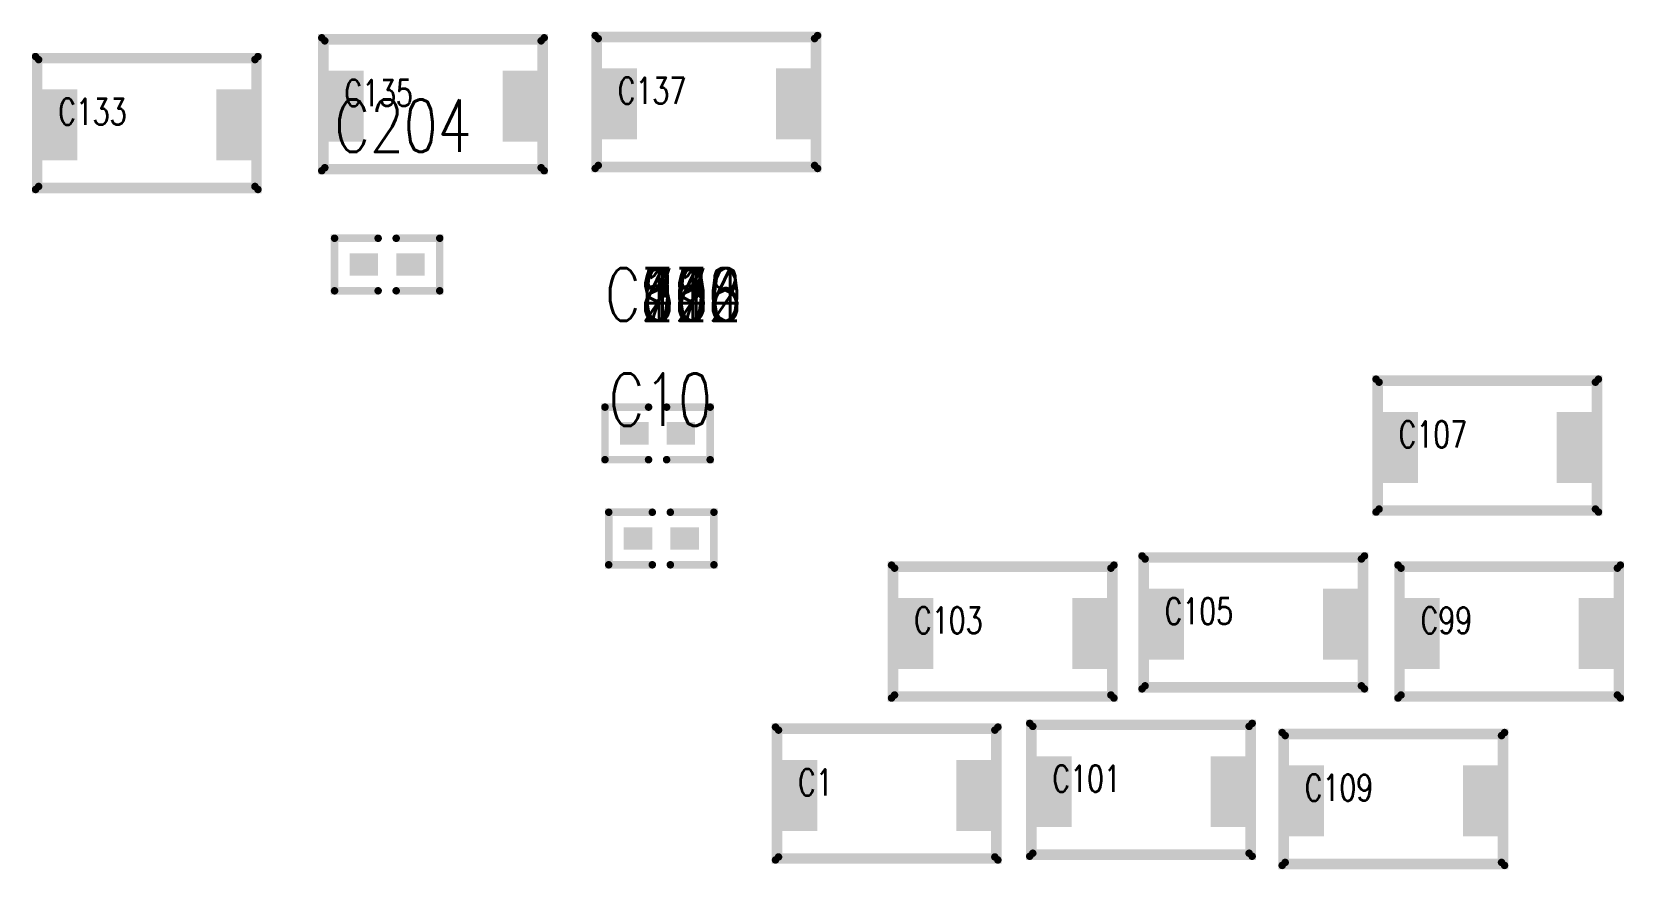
# Model space of a CAD drawing. Extents: x -132 to 432, y -117 to 280.
# Drawn here: x -108 to -54.2, y -116.9 to -88.6 of the extents above; entities that cross this region are included whole.
import ezdxf

# ---------------------------------------------------------------- set-up
doc = ezdxf.new("R2010")
doc.units = 0
for name, color, linetype in [('DRIL_NPLTE_THRU_01', 16, 'CONTINUOUS'), ('DRIL_NPLTE_THRU_02', 146, 'CONTINUOUS'), ('DRIL_NPLTE_THRU_03', 56, 'CONTINUOUS'), ('DRIL_NPLTE_THRU_04', 216, 'CONTINUOUS'), ('DRIL_NPLTE_THRU_05', 34, 'CONTINUOUS'), ('DRIL_NPLTE_THRU_06', 96, 'CONTINUOUS'), ('DRIL_NPLTE_THRU_07', 171, 'CONTINUOUS'), ('DRIL_NPLTE_THRU_08', 176, 'CONTINUOUS'), ('DRIL_PLTE_THRU_01', 16, 'CONTINUOUS'), ('DRIL_PLTE_THRU_02', 146, 'CONTINUOUS'), ('DRIL_PLTE_THRU_03', 56, 'CONTINUOUS'), ('DRIL_PLTE_THRU_04', 216, 'CONTINUOUS'), ('DRIL_PLTE_THRU_05', 34, 'CONTINUOUS'), ('DRIL_PLTE_THRU_06', 96, 'CONTINUOUS'), ('DRIL_PLTE_THRU_07', 171, 'CONTINUOUS'), ('DRIL_PLTE_THRU_08', 176, 'CONTINUOUS'), ('PADS_BOT', 5, 'CONTINUOUS'), ('PADS_INNER', 1, 'CONTINUOUS'), ('PADS_TOP', 1, 'CONTINUOUS'), ('PART_NAME_01', 1, 'CONTINUOUS'), ('PART_TOP_2DLINE_00', 1, 'CONTINUOUS'), ('PART_TOP_2DLINE_26', 5, 'CONTINUOUS'), ('PART_TOP_2DLINE_27', 5, 'CONTINUOUS')]:
    doc.layers.add(name, color=color, linetype=linetype)
doc.styles.add('W0$127', font='simplex', dxfattribs={"width": 0.75})
doc.styles.add('W0$254', font='simplex', dxfattribs={"width": 0.75})

# ---------------------------------------------------------------- blocks, each defined once
blk = doc.blocks.new('SMOOTH_0$254')
at = {"const_width": 0.127}
blk.add_lwpolyline([(-0.0635, 0, 1), (0.0635, 0, 1)], format="xyb", close=True, dxfattribs=at)
blk = doc.blocks.new('PART_BODY_TOP_5')
at = {"layer": 'PART_TOP_2DLINE_00', "const_width": 0.254}
for points in [[(-0.3048, 0.889), (-1.778, 0.889), (-1.778, -0.889), (-0.3048, -0.889)], [(0.3048, 0.889), (1.778, 0.889), (1.778, -0.889), (0.3048, -0.889)]]:
    blk.add_lwpolyline(points, dxfattribs=at)
at = {"layer": 'PART_TOP_2DLINE_00'}
for p in [(-1.778, 0.889), (-0.3048, 0.889), (0.3048, 0.889), (1.778, 0.889), (-1.778, -0.889), (-0.3048, -0.889), (0.3048, -0.889), (1.778, -0.889)]:
    blk.add_blockref('SMOOTH_0$254', p, dxfattribs=at)
blk = doc.blocks.new('DRIL_HOLE_0')
blk.add_lwpolyline([(0, 0, 1), (0, 0, 1)], format="xyb", close=True)
blk = doc.blocks.new('PAD_14')
blk.add_lwpolyline([(0, 0, 1), (0, 0, 1)], format="xyb", close=True)
blk = doc.blocks.new('PAD_15')
at = {"const_width": 0.762}
blk.add_lwpolyline([(-0.4826, 0), (0.4826, 0)], dxfattribs=at)
blk = doc.blocks.new('STK_TOP_53')
at = {"layer": 'DRIL_PLTE_THRU_01'}
blk.add_blockref('DRIL_HOLE_0', (0, 0), dxfattribs=at)
at = {"layer": 'DRIL_PLTE_THRU_02'}
blk.add_blockref('DRIL_HOLE_0', (0, 0), dxfattribs=at)
at = {"layer": 'DRIL_PLTE_THRU_03'}
blk.add_blockref('DRIL_HOLE_0', (0, 0), dxfattribs=at)
at = {"layer": 'DRIL_PLTE_THRU_04'}
blk.add_blockref('DRIL_HOLE_0', (0, 0), dxfattribs=at)
at = {"layer": 'DRIL_PLTE_THRU_05'}
blk.add_blockref('DRIL_HOLE_0', (0, 0), dxfattribs=at)
at = {"layer": 'DRIL_PLTE_THRU_06'}
blk.add_blockref('DRIL_HOLE_0', (0, 0), dxfattribs=at)
at = {"layer": 'DRIL_PLTE_THRU_07'}
blk.add_blockref('DRIL_HOLE_0', (0, 0), dxfattribs=at)
at = {"layer": 'DRIL_PLTE_THRU_08'}
blk.add_blockref('DRIL_HOLE_0', (0, 0), dxfattribs=at)
at = {"layer": 'PADS_BOT'}
blk.add_blockref('PAD_14', (0, 0), dxfattribs=at)
at = {"layer": 'PADS_INNER'}
blk.add_blockref('PAD_14', (0, 0), dxfattribs=at)
at = {"layer": 'PADS_TOP'}
blk.add_blockref('PAD_15', (0, 0), dxfattribs=at)
blk = doc.blocks.new('SYM_TOP_7')
for name, p in [('PART_BODY_TOP_5', (0, 0)), ('STK_TOP_53', (-0.7874, 0)), ('STK_TOP_53', (0.7874, 0))]:
    blk.add_blockref(name, p)
blk = doc.blocks.new('PART_TOP_99')
blk.add_blockref('SYM_TOP_7', (0, 0))
at = {"layer": 'PART_NAME_01', "style": 'W0$254', "width": 0.75}
blk.add_text('C204', height=1.778, dxfattribs=at).set_placement((-1.778, 3.81))
blk = doc.blocks.new('PART_BODY_TOP_15')
at = {"layer": 'PART_TOP_2DLINE_26', "const_width": 0.254}
blk.add_lwpolyline([(-3.7592, 2.3114), (3.7592, 2.3114), (3.7592, -2.1844), (-3.7592, -2.1844)], close=True, dxfattribs=at)
at = {"layer": 'PART_TOP_2DLINE_27', "const_width": 0.254}
blk.add_lwpolyline([(-3.6576, -2.0828), (3.6576, -2.0828), (3.6576, 2.2098), (-3.6576, 2.2098)], close=True, dxfattribs=at)
at = {"layer": 'PART_TOP_2DLINE_26'}
for p in [(-3.7592, 2.3114), (3.7592, 2.3114), (-3.7592, -2.1844), (3.7592, -2.1844)]:
    blk.add_blockref('SMOOTH_0$254', p, dxfattribs=at)
at = {"layer": 'PART_TOP_2DLINE_27'}
for p in [(-3.6576, 2.2098), (3.6576, 2.2098), (-3.6576, -2.0828), (3.6576, -2.0828)]:
    blk.add_blockref('SMOOTH_0$254', p, dxfattribs=at)
blk = doc.blocks.new('PAD_24')
at = {"const_width": 1.3}
blk.add_lwpolyline([(-1.2, 0), (1.2, 0)], dxfattribs=at)
blk = doc.blocks.new('STK_TOP_130')
at = {"layer": 'DRIL_NPLTE_THRU_01'}
blk.add_blockref('DRIL_HOLE_0', (0, 0), dxfattribs=at)
at = {"layer": 'DRIL_NPLTE_THRU_02'}
blk.add_blockref('DRIL_HOLE_0', (0, 0), dxfattribs=at)
at = {"layer": 'DRIL_NPLTE_THRU_03'}
blk.add_blockref('DRIL_HOLE_0', (0, 0), dxfattribs=at)
at = {"layer": 'DRIL_NPLTE_THRU_04'}
blk.add_blockref('DRIL_HOLE_0', (0, 0), dxfattribs=at)
at = {"layer": 'DRIL_NPLTE_THRU_05'}
blk.add_blockref('DRIL_HOLE_0', (0, 0), dxfattribs=at)
at = {"layer": 'DRIL_NPLTE_THRU_06'}
blk.add_blockref('DRIL_HOLE_0', (0, 0), dxfattribs=at)
at = {"layer": 'DRIL_NPLTE_THRU_07'}
blk.add_blockref('DRIL_HOLE_0', (0, 0), dxfattribs=at)
at = {"layer": 'DRIL_NPLTE_THRU_08'}
blk.add_blockref('DRIL_HOLE_0', (0, 0), dxfattribs=at)
at = {"layer": 'PADS_BOT'}
blk.add_blockref('PAD_14', (0, 0), dxfattribs=at)
at = {"layer": 'PADS_INNER'}
blk.add_blockref('PAD_14', (0, 0), dxfattribs=at)
at = {"layer": 'PADS_TOP', "rotation": 90}
blk.add_blockref('PAD_24', (0, 0), dxfattribs=at)
blk = doc.blocks.new('SYM_TOP_17')
for name, p in [('PART_BODY_TOP_15', (0, 0)), ('STK_TOP_130', (-2.9972, 0)), ('STK_TOP_130', (3.0028, 0))]:
    blk.add_blockref(name, p)
blk = doc.blocks.new('PART_TOP_103')
blk.add_blockref('SYM_TOP_17', (0, 0))
at = {"layer": 'PART_NAME_01', "style": 'W0$127', "width": 0.75}
blk.add_text('C1', height=0.889, dxfattribs=at).set_placement((-2.9972, 0))
blk = doc.blocks.new('PART_TOP_104')
blk.add_blockref('SYM_TOP_17', (0, 0))
at = {"layer": 'PART_NAME_01', "style": 'W0$127', "width": 0.75}
blk.add_text('C101', height=0.889, dxfattribs=at).set_placement((-2.9972, 0))
blk = doc.blocks.new('PART_TOP_105')
blk.add_blockref('SYM_TOP_17', (0, 0))
at = {"layer": 'PART_NAME_01', "style": 'W0$127', "width": 0.75}
blk.add_text('C103', height=0.889, dxfattribs=at).set_placement((-2.9972, 0))
blk = doc.blocks.new('PART_TOP_106')
blk.add_blockref('SYM_TOP_17', (0, 0))
at = {"layer": 'PART_NAME_01', "style": 'W0$127', "width": 0.75}
blk.add_text('C105', height=0.889, dxfattribs=at).set_placement((-2.9972, 0))
blk = doc.blocks.new('PART_TOP_107')
blk.add_blockref('SYM_TOP_17', (0, 0))
at = {"layer": 'PART_NAME_01', "style": 'W0$127', "width": 0.75}
blk.add_text('C107', height=0.889, dxfattribs=at).set_placement((-2.9972, 0))
blk = doc.blocks.new('PART_TOP_108')
blk.add_blockref('SYM_TOP_17', (0, 0))
at = {"layer": 'PART_NAME_01', "style": 'W0$127', "width": 0.75}
blk.add_text('C109', height=0.889, dxfattribs=at).set_placement((-2.9972, 0))
blk = doc.blocks.new('PART_TOP_122')
blk.add_blockref('SYM_TOP_17', (0, 0))
at = {"layer": 'PART_NAME_01', "style": 'W0$127', "width": 0.75}
blk.add_text('C133', height=0.889, dxfattribs=at).set_placement((-2.9972, 0))
blk = doc.blocks.new('PART_TOP_123')
blk.add_blockref('SYM_TOP_17', (0, 0))
at = {"layer": 'PART_NAME_01', "style": 'W0$127', "width": 0.75}
blk.add_text('C135', height=0.889, dxfattribs=at).set_placement((-2.9972, 0))
blk = doc.blocks.new('PART_TOP_124')
blk.add_blockref('SYM_TOP_17', (0, 0))
at = {"layer": 'PART_NAME_01', "style": 'W0$127', "width": 0.75}
blk.add_text('C137', height=0.889, dxfattribs=at).set_placement((-2.9972, 0))
blk = doc.blocks.new('PART_TOP_186')
blk.add_blockref('SYM_TOP_17', (0, 0))
at = {"layer": 'PART_NAME_01', "style": 'W0$127', "width": 0.75}
blk.add_text('C99', height=0.889, dxfattribs=at).set_placement((-2.9972, 0))
blk = doc.blocks.new('PART_TOP_187')
blk.add_blockref('SYM_TOP_7', (0, 0))
at = {"layer": 'PART_NAME_01', "style": 'W0$254', "width": 0.75}
blk.add_text('C10', height=1.778, dxfattribs=at).set_placement((-1.778, 3.81))
blk = doc.blocks.new('PART_TOP_188')
blk.add_blockref('SYM_TOP_7', (0, 0))
at = {"layer": 'PART_NAME_01', "style": 'W0$254', "width": 0.75}
blk.add_text('C100', height=1.778, dxfattribs=at).set_placement((-1.778, 3.81))
blk = doc.blocks.new('PART_TOP_189')
blk.add_blockref('SYM_TOP_7', (0, 0))
at = {"layer": 'PART_NAME_01', "style": 'W0$254', "width": 0.75}
blk.add_text('C102', height=1.778, dxfattribs=at).set_placement((-1.778, 3.81))
blk = doc.blocks.new('PART_TOP_190')
blk.add_blockref('SYM_TOP_7', (0, 0))
at = {"layer": 'PART_NAME_01', "style": 'W0$254', "width": 0.75}
blk.add_text('C104', height=1.778, dxfattribs=at).set_placement((-1.778, 3.81))
blk = doc.blocks.new('PART_TOP_191')
blk.add_blockref('SYM_TOP_7', (0, 0))
at = {"layer": 'PART_NAME_01', "style": 'W0$254', "width": 0.75}
blk.add_text('C106', height=1.778, dxfattribs=at).set_placement((-1.778, 3.81))
blk = doc.blocks.new('PART_TOP_192')
blk.add_blockref('SYM_TOP_7', (0, 0))
at = {"layer": 'PART_NAME_01', "style": 'W0$254', "width": 0.75}
blk.add_text('C108', height=1.778, dxfattribs=at).set_placement((-1.778, 3.81))
blk = doc.blocks.new('PART_TOP_193')
blk.add_blockref('SYM_TOP_7', (0, 0))
at = {"layer": 'PART_NAME_01', "style": 'W0$254', "width": 0.75}
blk.add_text('C110', height=1.778, dxfattribs=at).set_placement((-1.778, 3.81))
blk = doc.blocks.new('PART_TOP_194')
blk.add_blockref('SYM_TOP_7', (0, 0))
at = {"layer": 'PART_NAME_01', "style": 'W0$254', "width": 0.75}
blk.add_text('C112', height=1.778, dxfattribs=at).set_placement((-1.778, 3.81))
blk = doc.blocks.new('PART_TOP_195')
blk.add_blockref('SYM_TOP_7', (0, 0))
at = {"layer": 'PART_NAME_01', "style": 'W0$254', "width": 0.75}
blk.add_text('C114', height=1.778, dxfattribs=at).set_placement((-1.778, 3.81))
blk = doc.blocks.new('PART_TOP_196')
blk.add_blockref('SYM_TOP_7', (0, 0))
at = {"layer": 'PART_NAME_01', "style": 'W0$254', "width": 0.75}
blk.add_text('C116', height=1.778, dxfattribs=at).set_placement((-1.778, 3.81))
blk = doc.blocks.new('PART_TOP_197')
blk.add_blockref('SYM_TOP_7', (0, 0))
at = {"layer": 'PART_NAME_01', "style": 'W0$254', "width": 0.75}
blk.add_text('C118', height=1.778, dxfattribs=at).set_placement((-1.778, 3.81))
blk = doc.blocks.new('PART_TOP_198')
blk.add_blockref('SYM_TOP_7', (0, 0))
at = {"layer": 'PART_NAME_01', "style": 'W0$254', "width": 0.75}
blk.add_text('C12', height=1.778, dxfattribs=at).set_placement((-1.778, 3.81))
blk = doc.blocks.new('PART_TOP_199')
blk.add_blockref('SYM_TOP_7', (0, 0))
at = {"layer": 'PART_NAME_01', "style": 'W0$254', "width": 0.75}
blk.add_text('C120', height=1.778, dxfattribs=at).set_placement((-1.778, 3.81))
blk = doc.blocks.new('PART_TOP_200')
blk.add_blockref('SYM_TOP_7', (0, 0))
at = {"layer": 'PART_NAME_01', "style": 'W0$254', "width": 0.75}
blk.add_text('C122', height=1.778, dxfattribs=at).set_placement((-1.778, 3.81))
blk = doc.blocks.new('PART_TOP_201')
blk.add_blockref('SYM_TOP_7', (0, 0))
at = {"layer": 'PART_NAME_01', "style": 'W0$254', "width": 0.75}
blk.add_text('C124', height=1.778, dxfattribs=at).set_placement((-1.778, 3.81))
blk = doc.blocks.new('PART_TOP_202')
blk.add_blockref('SYM_TOP_7', (0, 0))
at = {"layer": 'PART_NAME_01', "style": 'W0$254', "width": 0.75}
blk.add_text('C126', height=1.778, dxfattribs=at).set_placement((-1.778, 3.81))
blk = doc.blocks.new('PART_TOP_203')
blk.add_blockref('SYM_TOP_7', (0, 0))
at = {"layer": 'PART_NAME_01', "style": 'W0$254', "width": 0.75}
blk.add_text('C128', height=1.778, dxfattribs=at).set_placement((-1.778, 3.81))
blk = doc.blocks.new('PART_TOP_204')
blk.add_blockref('SYM_TOP_7', (0, 0))
at = {"layer": 'PART_NAME_01', "style": 'W0$254', "width": 0.75}
blk.add_text('C130', height=1.778, dxfattribs=at).set_placement((-1.778, 3.81))
blk = doc.blocks.new('PART_TOP_205')
blk.add_blockref('SYM_TOP_7', (0, 0))
at = {"layer": 'PART_NAME_01', "style": 'W0$254', "width": 0.75}
blk.add_text('C132', height=1.778, dxfattribs=at).set_placement((-1.778, 3.81))
blk = doc.blocks.new('PART_TOP_206')
blk.add_blockref('SYM_TOP_7', (0, 0))
at = {"layer": 'PART_NAME_01', "style": 'W0$254', "width": 0.75}
blk.add_text('C134', height=1.778, dxfattribs=at).set_placement((-1.778, 3.81))
blk = doc.blocks.new('PART_TOP_207')
blk.add_blockref('SYM_TOP_7', (0, 0))
at = {"layer": 'PART_NAME_01', "style": 'W0$254', "width": 0.75}
blk.add_text('C136', height=1.778, dxfattribs=at).set_placement((-1.778, 3.81))
blk = doc.blocks.new('PART_TOP_208')
blk.add_blockref('SYM_TOP_7', (0, 0))
at = {"layer": 'PART_NAME_01', "style": 'W0$254', "width": 0.75}
blk.add_text('C138', height=1.778, dxfattribs=at).set_placement((-1.778, 3.81))
blk = doc.blocks.new('PART_TOP_209')
blk.add_blockref('SYM_TOP_7', (0, 0))
at = {"layer": 'PART_NAME_01', "style": 'W0$254', "width": 0.75}
blk.add_text('C14', height=1.778, dxfattribs=at).set_placement((-1.778, 3.81))
blk = doc.blocks.new('PART_TOP_210')
blk.add_blockref('SYM_TOP_7', (0, 0))
at = {"layer": 'PART_NAME_01', "style": 'W0$254', "width": 0.75}
blk.add_text('C140', height=1.778, dxfattribs=at).set_placement((-1.778, 3.81))
blk = doc.blocks.new('PART_TOP_211')
blk.add_blockref('SYM_TOP_7', (0, 0))
at = {"layer": 'PART_NAME_01', "style": 'W0$254', "width": 0.75}
blk.add_text('C142', height=1.778, dxfattribs=at).set_placement((-1.778, 3.81))
blk = doc.blocks.new('PART_TOP_212')
blk.add_blockref('SYM_TOP_7', (0, 0))
at = {"layer": 'PART_NAME_01', "style": 'W0$254', "width": 0.75}
blk.add_text('C144', height=1.778, dxfattribs=at).set_placement((-1.778, 3.81))
blk = doc.blocks.new('PART_TOP_213')
blk.add_blockref('SYM_TOP_7', (0, 0))
at = {"layer": 'PART_NAME_01', "style": 'W0$254', "width": 0.75}
blk.add_text('C146', height=1.778, dxfattribs=at).set_placement((-1.778, 3.81))
blk = doc.blocks.new('PART_TOP_214')
blk.add_blockref('SYM_TOP_7', (0, 0))
at = {"layer": 'PART_NAME_01', "style": 'W0$254', "width": 0.75}
blk.add_text('C148', height=1.778, dxfattribs=at).set_placement((-1.778, 3.81))
blk = doc.blocks.new('PART_TOP_215')
blk.add_blockref('SYM_TOP_7', (0, 0))
at = {"layer": 'PART_NAME_01', "style": 'W0$254', "width": 0.75}
blk.add_text('C150', height=1.778, dxfattribs=at).set_placement((-1.778, 3.81))
blk = doc.blocks.new('PART_TOP_216')
blk.add_blockref('SYM_TOP_7', (0, 0))
at = {"layer": 'PART_NAME_01', "style": 'W0$254', "width": 0.75}
blk.add_text('C152', height=1.778, dxfattribs=at).set_placement((-1.778, 3.81))
blk = doc.blocks.new('PART_TOP_217')
blk.add_blockref('SYM_TOP_7', (0, 0))
at = {"layer": 'PART_NAME_01', "style": 'W0$254', "width": 0.75}
blk.add_text('C154', height=1.778, dxfattribs=at).set_placement((-1.778, 3.81))
blk = doc.blocks.new('PART_TOP_218')
blk.add_blockref('SYM_TOP_7', (0, 0))
at = {"layer": 'PART_NAME_01', "style": 'W0$254', "width": 0.75}
blk.add_text('C156', height=1.778, dxfattribs=at).set_placement((-1.778, 3.81))
blk = doc.blocks.new('PART_TOP_219')
blk.add_blockref('SYM_TOP_7', (0, 0))
at = {"layer": 'PART_NAME_01', "style": 'W0$254', "width": 0.75}
blk.add_text('C158', height=1.778, dxfattribs=at).set_placement((-1.778, 3.81))
blk = doc.blocks.new('PART_TOP_220')
blk.add_blockref('SYM_TOP_7', (0, 0))
at = {"layer": 'PART_NAME_01', "style": 'W0$254', "width": 0.75}
blk.add_text('C16', height=1.778, dxfattribs=at).set_placement((-1.778, 3.81))
blk = doc.blocks.new('PART_TOP_221')
blk.add_blockref('SYM_TOP_7', (0, 0))
at = {"layer": 'PART_NAME_01', "style": 'W0$254', "width": 0.75}
blk.add_text('C160', height=1.778, dxfattribs=at).set_placement((-1.778, 3.81))
blk = doc.blocks.new('PART_TOP_222')
blk.add_blockref('SYM_TOP_7', (0, 0))
at = {"layer": 'PART_NAME_01', "style": 'W0$254', "width": 0.75}
blk.add_text('C162', height=1.778, dxfattribs=at).set_placement((-1.778, 3.81))
blk = doc.blocks.new('PART_TOP_223')
blk.add_blockref('SYM_TOP_7', (0, 0))
at = {"layer": 'PART_NAME_01', "style": 'W0$254', "width": 0.75}
blk.add_text('C164', height=1.778, dxfattribs=at).set_placement((-1.778, 3.81))
blk = doc.blocks.new('PART_TOP_224')
blk.add_blockref('SYM_TOP_7', (0, 0))
at = {"layer": 'PART_NAME_01', "style": 'W0$254', "width": 0.75}
blk.add_text('C166', height=1.778, dxfattribs=at).set_placement((-1.778, 3.81))
blk = doc.blocks.new('PART_TOP_225')
blk.add_blockref('SYM_TOP_7', (0, 0))
at = {"layer": 'PART_NAME_01', "style": 'W0$254', "width": 0.75}
blk.add_text('C168', height=1.778, dxfattribs=at).set_placement((-1.778, 3.81))
blk = doc.blocks.new('PART_TOP_226')
blk.add_blockref('SYM_TOP_7', (0, 0))
at = {"layer": 'PART_NAME_01', "style": 'W0$254', "width": 0.75}
blk.add_text('C170', height=1.778, dxfattribs=at).set_placement((-1.778, 3.81))
blk = doc.blocks.new('PART_TOP_227')
blk.add_blockref('SYM_TOP_7', (0, 0))
at = {"layer": 'PART_NAME_01', "style": 'W0$254', "width": 0.75}
blk.add_text('C172', height=1.778, dxfattribs=at).set_placement((-1.778, 3.81))
blk = doc.blocks.new('PART_TOP_228')
blk.add_blockref('SYM_TOP_7', (0, 0))
at = {"layer": 'PART_NAME_01', "style": 'W0$254', "width": 0.75}
blk.add_text('C174', height=1.778, dxfattribs=at).set_placement((-1.778, 3.81))
blk = doc.blocks.new('PART_TOP_229')
blk.add_blockref('SYM_TOP_7', (0, 0))
at = {"layer": 'PART_NAME_01', "style": 'W0$254', "width": 0.75}
blk.add_text('C176', height=1.778, dxfattribs=at).set_placement((-1.778, 3.81))
blk = doc.blocks.new('PART_TOP_230')
blk.add_blockref('SYM_TOP_7', (0, 0))
at = {"layer": 'PART_NAME_01', "style": 'W0$254', "width": 0.75}
blk.add_text('C178', height=1.778, dxfattribs=at).set_placement((-1.778, 3.81))
blk = doc.blocks.new('PART_TOP_231')
blk.add_blockref('SYM_TOP_7', (0, 0))
at = {"layer": 'PART_NAME_01', "style": 'W0$254', "width": 0.75}
blk.add_text('C18', height=1.778, dxfattribs=at).set_placement((-1.778, 3.81))
blk = doc.blocks.new('PART_TOP_232')
blk.add_blockref('SYM_TOP_7', (0, 0))
at = {"layer": 'PART_NAME_01', "style": 'W0$254', "width": 0.75}
blk.add_text('C180', height=1.778, dxfattribs=at).set_placement((-1.778, 3.81))
blk = doc.blocks.new('PART_TOP_233')
blk.add_blockref('SYM_TOP_7', (0, 0))
at = {"layer": 'PART_NAME_01', "style": 'W0$254', "width": 0.75}
blk.add_text('C182', height=1.778, dxfattribs=at).set_placement((-1.778, 3.81))
blk = doc.blocks.new('PART_TOP_234')
blk.add_blockref('SYM_TOP_7', (0, 0))
at = {"layer": 'PART_NAME_01', "style": 'W0$254', "width": 0.75}
blk.add_text('C184', height=1.778, dxfattribs=at).set_placement((-1.778, 3.81))
blk = doc.blocks.new('PART_TOP_235')
blk.add_blockref('SYM_TOP_7', (0, 0))
at = {"layer": 'PART_NAME_01', "style": 'W0$254', "width": 0.75}
blk.add_text('C186', height=1.778, dxfattribs=at).set_placement((-1.778, 3.81))
blk = doc.blocks.new('PART_TOP_236')
blk.add_blockref('SYM_TOP_7', (0, 0))
at = {"layer": 'PART_NAME_01', "style": 'W0$254', "width": 0.75}
blk.add_text('C188', height=1.778, dxfattribs=at).set_placement((-1.778, 3.81))
blk = doc.blocks.new('PART_TOP_237')
blk.add_blockref('SYM_TOP_7', (0, 0))
at = {"layer": 'PART_NAME_01', "style": 'W0$254', "width": 0.75}
blk.add_text('C190', height=1.778, dxfattribs=at).set_placement((-1.778, 3.81))
blk = doc.blocks.new('PART_TOP_238')
blk.add_blockref('SYM_TOP_7', (0, 0))
at = {"layer": 'PART_NAME_01', "style": 'W0$254', "width": 0.75}
blk.add_text('C192', height=1.778, dxfattribs=at).set_placement((-1.778, 3.81))
blk = doc.blocks.new('PART_TOP_239')
blk.add_blockref('SYM_TOP_7', (0, 0))
at = {"layer": 'PART_NAME_01', "style": 'W0$254', "width": 0.75}
blk.add_text('C194', height=1.778, dxfattribs=at).set_placement((-1.778, 3.81))
blk = doc.blocks.new('PART_TOP_240')
blk.add_blockref('SYM_TOP_7', (0, 0))
at = {"layer": 'PART_NAME_01', "style": 'W0$254', "width": 0.75}
blk.add_text('C196', height=1.778, dxfattribs=at).set_placement((-1.778, 3.81))
blk = doc.blocks.new('PART_TOP_241')
blk.add_blockref('SYM_TOP_7', (0, 0))
at = {"layer": 'PART_NAME_01', "style": 'W0$254', "width": 0.75}
blk.add_text('C198', height=1.778, dxfattribs=at).set_placement((-1.778, 3.81))
blk = doc.blocks.new('PART_TOP_242')
blk.add_blockref('SYM_TOP_7', (0, 0))
at = {"layer": 'PART_NAME_01', "style": 'W0$254', "width": 0.75}
blk.add_text('C2', height=1.778, dxfattribs=at).set_placement((-1.778, 3.81))
blk = doc.blocks.new('PART_TOP_243')
blk.add_blockref('SYM_TOP_7', (0, 0))
at = {"layer": 'PART_NAME_01', "style": 'W0$254', "width": 0.75}
blk.add_text('C20', height=1.778, dxfattribs=at).set_placement((-1.778, 3.81))
blk = doc.blocks.new('PART_TOP_244')
blk.add_blockref('SYM_TOP_7', (0, 0))
at = {"layer": 'PART_NAME_01', "style": 'W0$254', "width": 0.75}
blk.add_text('C200', height=1.778, dxfattribs=at).set_placement((-1.778, 3.81))
blk = doc.blocks.new('PART_TOP_245')
blk.add_blockref('SYM_TOP_7', (0, 0))
at = {"layer": 'PART_NAME_01', "style": 'W0$254', "width": 0.75}
blk.add_text('C202', height=1.778, dxfattribs=at).set_placement((-1.778, 3.81))
blk = doc.blocks.new('PART_TOP_246')
blk.add_blockref('SYM_TOP_7', (0, 0))
at = {"layer": 'PART_NAME_01', "style": 'W0$254', "width": 0.75}
blk.add_text('C22', height=1.778, dxfattribs=at).set_placement((-1.778, 3.81))
blk = doc.blocks.new('PART_TOP_247')
blk.add_blockref('SYM_TOP_7', (0, 0))
at = {"layer": 'PART_NAME_01', "style": 'W0$254', "width": 0.75}
blk.add_text('C24', height=1.778, dxfattribs=at).set_placement((-1.778, 3.81))
blk = doc.blocks.new('PART_TOP_248')
blk.add_blockref('SYM_TOP_7', (0, 0))
at = {"layer": 'PART_NAME_01', "style": 'W0$254', "width": 0.75}
blk.add_text('C26', height=1.778, dxfattribs=at).set_placement((-1.778, 3.81))
blk = doc.blocks.new('PART_TOP_249')
blk.add_blockref('SYM_TOP_7', (0, 0))
at = {"layer": 'PART_NAME_01', "style": 'W0$254', "width": 0.75}
blk.add_text('C28', height=1.778, dxfattribs=at).set_placement((-1.778, 3.81))
blk = doc.blocks.new('PART_TOP_250')
blk.add_blockref('SYM_TOP_7', (0, 0))
at = {"layer": 'PART_NAME_01', "style": 'W0$254', "width": 0.75}
blk.add_text('C30', height=1.778, dxfattribs=at).set_placement((-1.778, 3.81))
blk = doc.blocks.new('PART_TOP_251')
blk.add_blockref('SYM_TOP_7', (0, 0))
at = {"layer": 'PART_NAME_01', "style": 'W0$254', "width": 0.75}
blk.add_text('C32', height=1.778, dxfattribs=at).set_placement((-1.778, 3.81))
blk = doc.blocks.new('PART_TOP_252')
blk.add_blockref('SYM_TOP_7', (0, 0))
at = {"layer": 'PART_NAME_01', "style": 'W0$254', "width": 0.75}
blk.add_text('C34', height=1.778, dxfattribs=at).set_placement((-1.778, 3.81))
blk = doc.blocks.new('PART_TOP_253')
blk.add_blockref('SYM_TOP_7', (0, 0))
at = {"layer": 'PART_NAME_01', "style": 'W0$254', "width": 0.75}
blk.add_text('C36', height=1.778, dxfattribs=at).set_placement((-1.778, 3.81))
blk = doc.blocks.new('PART_TOP_254')
blk.add_blockref('SYM_TOP_7', (0, 0))
at = {"layer": 'PART_NAME_01', "style": 'W0$254', "width": 0.75}
blk.add_text('C38', height=1.778, dxfattribs=at).set_placement((-1.778, 3.81))
blk = doc.blocks.new('PART_TOP_255')
blk.add_blockref('SYM_TOP_7', (0, 0))
at = {"layer": 'PART_NAME_01', "style": 'W0$254', "width": 0.75}
blk.add_text('C4', height=1.778, dxfattribs=at).set_placement((-1.778, 3.81))
blk = doc.blocks.new('PART_TOP_256')
blk.add_blockref('SYM_TOP_7', (0, 0))
at = {"layer": 'PART_NAME_01', "style": 'W0$254', "width": 0.75}
blk.add_text('C40', height=1.778, dxfattribs=at).set_placement((-1.778, 3.81))
blk = doc.blocks.new('PART_TOP_257')
blk.add_blockref('SYM_TOP_7', (0, 0))
at = {"layer": 'PART_NAME_01', "style": 'W0$254', "width": 0.75}
blk.add_text('C42', height=1.778, dxfattribs=at).set_placement((-1.778, 3.81))
blk = doc.blocks.new('PART_TOP_258')
blk.add_blockref('SYM_TOP_7', (0, 0))
at = {"layer": 'PART_NAME_01', "style": 'W0$254', "width": 0.75}
blk.add_text('C44', height=1.778, dxfattribs=at).set_placement((-1.778, 3.81))
blk = doc.blocks.new('PART_TOP_259')
blk.add_blockref('SYM_TOP_7', (0, 0))
at = {"layer": 'PART_NAME_01', "style": 'W0$254', "width": 0.75}
blk.add_text('C46', height=1.778, dxfattribs=at).set_placement((-1.778, 3.81))
blk = doc.blocks.new('PART_TOP_260')
blk.add_blockref('SYM_TOP_7', (0, 0))
at = {"layer": 'PART_NAME_01', "style": 'W0$254', "width": 0.75}
blk.add_text('C48', height=1.778, dxfattribs=at).set_placement((-1.778, 3.81))
blk = doc.blocks.new('PART_TOP_261')
blk.add_blockref('SYM_TOP_7', (0, 0))
at = {"layer": 'PART_NAME_01', "style": 'W0$254', "width": 0.75}
blk.add_text('C50', height=1.778, dxfattribs=at).set_placement((-1.778, 3.81))
blk = doc.blocks.new('PART_TOP_262')
blk.add_blockref('SYM_TOP_7', (0, 0))
at = {"layer": 'PART_NAME_01', "style": 'W0$254', "width": 0.75}
blk.add_text('C52', height=1.778, dxfattribs=at).set_placement((-1.778, 3.81))
blk = doc.blocks.new('PART_TOP_263')
blk.add_blockref('SYM_TOP_7', (0, 0))
at = {"layer": 'PART_NAME_01', "style": 'W0$254', "width": 0.75}
blk.add_text('C54', height=1.778, dxfattribs=at).set_placement((-1.778, 3.81))
blk = doc.blocks.new('PART_TOP_264')
blk.add_blockref('SYM_TOP_7', (0, 0))
at = {"layer": 'PART_NAME_01', "style": 'W0$254', "width": 0.75}
blk.add_text('C56', height=1.778, dxfattribs=at).set_placement((-1.778, 3.81))
blk = doc.blocks.new('PART_TOP_265')
blk.add_blockref('SYM_TOP_7', (0, 0))
at = {"layer": 'PART_NAME_01', "style": 'W0$254', "width": 0.75}
blk.add_text('C58', height=1.778, dxfattribs=at).set_placement((-1.778, 3.81))
blk = doc.blocks.new('PART_TOP_266')
blk.add_blockref('SYM_TOP_7', (0, 0))
at = {"layer": 'PART_NAME_01', "style": 'W0$254', "width": 0.75}
blk.add_text('C6', height=1.778, dxfattribs=at).set_placement((-1.778, 3.81))
blk = doc.blocks.new('PART_TOP_267')
blk.add_blockref('SYM_TOP_7', (0, 0))
at = {"layer": 'PART_NAME_01', "style": 'W0$254', "width": 0.75}
blk.add_text('C60', height=1.778, dxfattribs=at).set_placement((-1.778, 3.81))
blk = doc.blocks.new('PART_TOP_268')
blk.add_blockref('SYM_TOP_7', (0, 0))
at = {"layer": 'PART_NAME_01', "style": 'W0$254', "width": 0.75}
blk.add_text('C62', height=1.778, dxfattribs=at).set_placement((-1.778, 3.81))
blk = doc.blocks.new('PART_TOP_269')
blk.add_blockref('SYM_TOP_7', (0, 0))
at = {"layer": 'PART_NAME_01', "style": 'W0$254', "width": 0.75}
blk.add_text('C64', height=1.778, dxfattribs=at).set_placement((-1.778, 3.81))
blk = doc.blocks.new('PART_TOP_270')
blk.add_blockref('SYM_TOP_7', (0, 0))
at = {"layer": 'PART_NAME_01', "style": 'W0$254', "width": 0.75}
blk.add_text('C66', height=1.778, dxfattribs=at).set_placement((-1.778, 3.81))
blk = doc.blocks.new('PART_TOP_271')
blk.add_blockref('SYM_TOP_7', (0, 0))
at = {"layer": 'PART_NAME_01', "style": 'W0$254', "width": 0.75}
blk.add_text('C68', height=1.778, dxfattribs=at).set_placement((-1.778, 3.81))
blk = doc.blocks.new('PART_TOP_272')
blk.add_blockref('SYM_TOP_7', (0, 0))
at = {"layer": 'PART_NAME_01', "style": 'W0$254', "width": 0.75}
blk.add_text('C70', height=1.778, dxfattribs=at).set_placement((-1.778, 3.81))
blk = doc.blocks.new('PART_TOP_273')
blk.add_blockref('SYM_TOP_7', (0, 0))
at = {"layer": 'PART_NAME_01', "style": 'W0$254', "width": 0.75}
blk.add_text('C72', height=1.778, dxfattribs=at).set_placement((-1.778, 3.81))
blk = doc.blocks.new('PART_TOP_274')
blk.add_blockref('SYM_TOP_7', (0, 0))
at = {"layer": 'PART_NAME_01', "style": 'W0$254', "width": 0.75}
blk.add_text('C74', height=1.778, dxfattribs=at).set_placement((-1.778, 3.81))
blk = doc.blocks.new('PART_TOP_275')
blk.add_blockref('SYM_TOP_7', (0, 0))
at = {"layer": 'PART_NAME_01', "style": 'W0$254', "width": 0.75}
blk.add_text('C76', height=1.778, dxfattribs=at).set_placement((-1.778, 3.81))
blk = doc.blocks.new('PART_TOP_276')
blk.add_blockref('SYM_TOP_7', (0, 0))
at = {"layer": 'PART_NAME_01', "style": 'W0$254', "width": 0.75}
blk.add_text('C78', height=1.778, dxfattribs=at).set_placement((-1.778, 3.81))
blk = doc.blocks.new('PART_TOP_277')
blk.add_blockref('SYM_TOP_7', (0, 0))
at = {"layer": 'PART_NAME_01', "style": 'W0$254', "width": 0.75}
blk.add_text('C8', height=1.778, dxfattribs=at).set_placement((-1.778, 3.81))
blk = doc.blocks.new('PART_TOP_278')
blk.add_blockref('SYM_TOP_7', (0, 0))
at = {"layer": 'PART_NAME_01', "style": 'W0$254', "width": 0.75}
blk.add_text('C80', height=1.778, dxfattribs=at).set_placement((-1.778, 3.81))
blk = doc.blocks.new('PART_TOP_279')
blk.add_blockref('SYM_TOP_7', (0, 0))
at = {"layer": 'PART_NAME_01', "style": 'W0$254', "width": 0.75}
blk.add_text('C82', height=1.778, dxfattribs=at).set_placement((-1.778, 3.81))
blk = doc.blocks.new('PART_TOP_280')
blk.add_blockref('SYM_TOP_7', (0, 0))
at = {"layer": 'PART_NAME_01', "style": 'W0$254', "width": 0.75}
blk.add_text('C84', height=1.778, dxfattribs=at).set_placement((-1.778, 3.81))
blk = doc.blocks.new('PART_TOP_281')
blk.add_blockref('SYM_TOP_7', (0, 0))
at = {"layer": 'PART_NAME_01', "style": 'W0$254', "width": 0.75}
blk.add_text('C86', height=1.778, dxfattribs=at).set_placement((-1.778, 3.81))
blk = doc.blocks.new('PART_TOP_282')
blk.add_blockref('SYM_TOP_7', (0, 0))
at = {"layer": 'PART_NAME_01', "style": 'W0$254', "width": 0.75}
blk.add_text('C88', height=1.778, dxfattribs=at).set_placement((-1.778, 3.81))
blk = doc.blocks.new('PART_TOP_283')
blk.add_blockref('SYM_TOP_7', (0, 0))
at = {"layer": 'PART_NAME_01', "style": 'W0$254', "width": 0.75}
blk.add_text('C90', height=1.778, dxfattribs=at).set_placement((-1.778, 3.81))
blk = doc.blocks.new('PART_TOP_284')
blk.add_blockref('SYM_TOP_7', (0, 0))
at = {"layer": 'PART_NAME_01', "style": 'W0$254', "width": 0.75}
blk.add_text('C92', height=1.778, dxfattribs=at).set_placement((-1.778, 3.81))
blk = doc.blocks.new('PART_TOP_285')
blk.add_blockref('SYM_TOP_7', (0, 0))
at = {"layer": 'PART_NAME_01', "style": 'W0$254', "width": 0.75}
blk.add_text('C94', height=1.778, dxfattribs=at).set_placement((-1.778, 3.81))
blk = doc.blocks.new('PART_TOP_286')
blk.add_blockref('SYM_TOP_7', (0, 0))
at = {"layer": 'PART_NAME_01', "style": 'W0$254', "width": 0.75}
blk.add_text('C96', height=1.778, dxfattribs=at).set_placement((-1.778, 3.81))
blk = doc.blocks.new('PART_TOP_287')
blk.add_blockref('SYM_TOP_7', (0, 0))
at = {"layer": 'PART_NAME_01', "style": 'W0$254', "width": 0.75}
blk.add_text('C98', height=1.778, dxfattribs=at).set_placement((-1.778, 3.81))

msp = doc.modelspace()

# ---------------------------------------------------------------- block references
for name, p in [('PART_TOP_123', (-94.48038, -91.12504)), ('PART_TOP_124', (-85.23478, -91.04884)), ('PART_TOP_122', (-104.15778, -91.76004)), ('PART_TOP_99', (-96.02978, -96.48444)), ('PART_TOP_188', (-86.88578, -102.19944)), ('PART_TOP_189', (-86.88578, -102.19944)), ('PART_TOP_190', (-86.88578, -102.19944)), ('PART_TOP_191', (-86.88578, -102.19944)), ('PART_TOP_192', (-86.88578, -102.19944)), ('PART_TOP_193', (-86.88578, -102.19944)), ('PART_TOP_194', (-86.88578, -102.19944)), ('PART_TOP_195', (-86.88578, -102.19944)), ('PART_TOP_196', (-86.88578, -102.19944)), ('PART_TOP_197', (-86.88578, -102.19944)), ('PART_TOP_198', (-86.88578, -102.19944)), ('PART_TOP_199', (-86.88578, -102.19944)), ('PART_TOP_200', (-86.88578, -102.19944)), ('PART_TOP_201', (-86.88578, -102.19944)), ('PART_TOP_202', (-86.88578, -102.19944)), ('PART_TOP_203', (-86.88578, -102.19944)), ('PART_TOP_204', (-86.88578, -102.19944)), ('PART_TOP_205', (-86.88578, -102.19944)), ('PART_TOP_206', (-86.88578, -102.19944)), ('PART_TOP_207', (-86.88578, -102.19944)), ('PART_TOP_208', (-86.88578, -102.19944)), ('PART_TOP_209', (-86.88578, -102.19944)), ('PART_TOP_210', (-86.88578, -102.19944)), ('PART_TOP_211', (-86.88578, -102.19944)), ('PART_TOP_212', (-86.88578, -102.19944)), ('PART_TOP_213', (-86.88578, -102.19944)), ('PART_TOP_214', (-86.88578, -102.19944)), ('PART_TOP_215', (-86.88578, -102.19944)), ('PART_TOP_216', (-86.88578, -102.19944)), ('PART_TOP_217', (-86.88578, -102.19944)), ('PART_TOP_218', (-86.88578, -102.19944)), ('PART_TOP_219', (-86.88578, -102.19944)), ('PART_TOP_220', (-86.88578, -102.19944)), ('PART_TOP_221', (-86.88578, -102.19944)), ('PART_TOP_222', (-86.88578, -102.19944)), ('PART_TOP_223', (-86.88578, -102.19944)), ('PART_TOP_224', (-86.88578, -102.19944)), ('PART_TOP_225', (-86.88578, -102.19944)), ('PART_TOP_226', (-86.88578, -102.19944)), ('PART_TOP_227', (-86.88578, -102.19944)), ('PART_TOP_228', (-86.88578, -102.19944)), ('PART_TOP_229', (-86.88578, -102.19944)), ('PART_TOP_230', (-86.88578, -102.19944)), ('PART_TOP_231', (-86.88578, -102.19944)), ('PART_TOP_232', (-86.88578, -102.19944)), ('PART_TOP_233', (-86.88578, -102.19944)), ('PART_TOP_234', (-86.88578, -102.19944)), ('PART_TOP_235', (-86.88578, -102.19944)), ('PART_TOP_236', (-86.88578, -102.19944)), ('PART_TOP_237', (-86.88578, -102.19944)), ('PART_TOP_238', (-86.88578, -102.19944)), ('PART_TOP_239', (-86.88578, -102.19944)), ('PART_TOP_240', (-86.88578, -102.19944)), ('PART_TOP_241', (-86.88578, -102.19944)), ('PART_TOP_242', (-86.88578, -102.19944)), ('PART_TOP_243', (-86.88578, -102.19944)), ('PART_TOP_244', (-86.88578, -102.19944)), ('PART_TOP_245', (-86.88578, -102.19944)), ('PART_TOP_246', (-86.88578, -102.19944)), ('PART_TOP_247', (-86.88578, -102.19944)), ('PART_TOP_248', (-86.88578, -102.19944)), ('PART_TOP_249', (-86.88578, -102.19944)), ('PART_TOP_250', (-86.88578, -102.19944)), ('PART_TOP_251', (-86.88578, -102.19944)), ('PART_TOP_252', (-86.88578, -102.19944)), ('PART_TOP_253', (-86.88578, -102.19944)), ('PART_TOP_254', (-86.88578, -102.19944)), ('PART_TOP_255', (-86.88578, -102.19944)), ('PART_TOP_256', (-86.88578, -102.19944)), ('PART_TOP_257', (-86.88578, -102.19944)), ('PART_TOP_258', (-86.88578, -102.19944)), ('PART_TOP_259', (-86.88578, -102.19944)), ('PART_TOP_260', (-86.88578, -102.19944)), ('PART_TOP_261', (-86.88578, -102.19944)), ('PART_TOP_262', (-86.88578, -102.19944)), ('PART_TOP_263', (-86.88578, -102.19944)), ('PART_TOP_264', (-86.88578, -102.19944)), ('PART_TOP_265', (-86.88578, -102.19944)), ('PART_TOP_266', (-86.88578, -102.19944)), ('PART_TOP_267', (-86.88578, -102.19944)), ('PART_TOP_268', (-86.88578, -102.19944)), ('PART_TOP_269', (-86.88578, -102.19944)), ('PART_TOP_270', (-86.88578, -102.19944)), ('PART_TOP_271', (-86.88578, -102.19944)), ('PART_TOP_272', (-86.88578, -102.19944)), ('PART_TOP_273', (-86.88578, -102.19944)), ('PART_TOP_274', (-86.88578, -102.19944)), ('PART_TOP_275', (-86.88578, -102.19944)), ('PART_TOP_276', (-86.88578, -102.19944)), ('PART_TOP_277', (-86.88578, -102.19944)), ('PART_TOP_278', (-86.88578, -102.19944)), ('PART_TOP_279', (-86.88578, -102.19944)), ('PART_TOP_280', (-86.88578, -102.19944)), ('PART_TOP_281', (-86.88578, -102.19944)), ('PART_TOP_282', (-86.88578, -102.19944)), ('PART_TOP_283', (-86.88578, -102.19944)), ('PART_TOP_284', (-86.88578, -102.19944)), ('PART_TOP_285', (-86.88578, -102.19944)), ('PART_TOP_286', (-86.88578, -102.19944)), ('PART_TOP_287', (-86.88578, -102.19944)), ('PART_TOP_187', (-86.75878, -105.75544)), ('PART_TOP_107', (-58.83148, -102.67569)), ('PART_TOP_105', (-75.21448, -108.96854)), ('PART_TOP_106', (-66.74358, -108.65739)), ('PART_TOP_186', (-58.08853, -108.96854)), ('PART_TOP_104', (-70.54088, -114.32159)), ('PART_TOP_103', (-79.13878, -114.44859)), ('PART_TOP_108', (-62.00648, -114.63274))]:
    msp.add_blockref(name, p)

doc.saveas('drawing.dxf')
